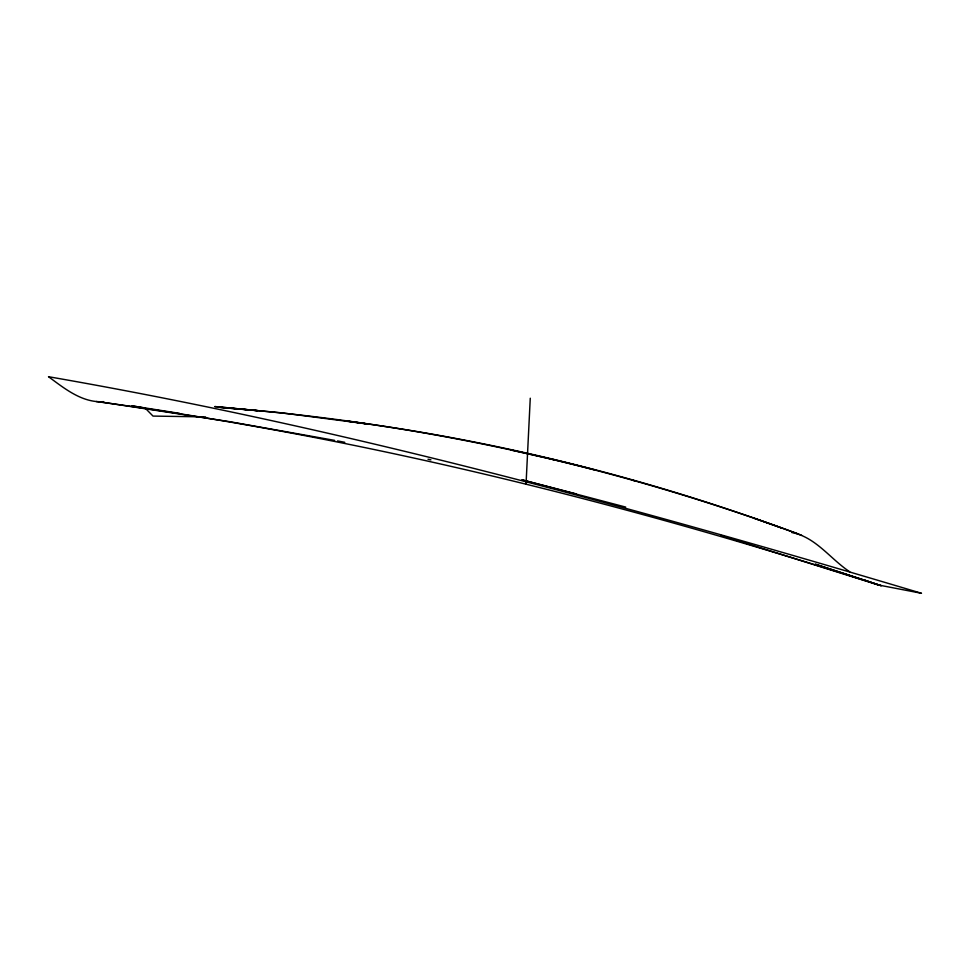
<?xml version="1.0" encoding="UTF-8"?>
<svg xmlns="http://www.w3.org/2000/svg" width="970" height="970" viewBox="0 0 970 970"><rect width="100%" height="100%" fill="white"/><g stroke="black" fill="none" stroke-linecap="round" stroke-linejoin="round"><path stroke-width="1.45" d="M526.043 484.103L530.263 398.221M864.064 579.854L878.59 585.031L921.5 593.288C634.247 507.468 344.144 427.988 48.5 376.712C64.699 388.618 82.268 403.071 103.657 401.653M205.591 416.894L153.005 416.082L144.942 407.849M224.967 407.837L220.493 407.461L257.668 410.686L215.146 406.563M227.938 408.091C351.855 417.791 474.839 438.84 595.156 470.026M214.612 406.575L281.7 412.856L365.775 423.757L346.945 421.089C502.302 441.459 655.041 480.417 801.753 535.331M96.2 401.531C363.035 437.409 625.286 503.2 881.318 585.734L815.249 564.176L864.913 580.339M99.146 401.713L229.126 421.598L334.638 440.38M179.583 413.378L131.871 405.86L142.275 407.57M337.536 440.926L344.774 442.308M428 459.222L430.922 459.865M511.214 450.092L553.809 459.683M791.678 532.494C815.77 537.004 830.247 558.938 849.684 571.742M551.566 459.186C635.277 479.168 717.751 504.291 798.504 534.058M631.603 479.992L636.344 481.217M576.325 493.936L521.836 479.786L625.723 507.092M720.746 535.391L878.59 585.031M781.553 528.032L754.539 518.429"/></g></svg>
